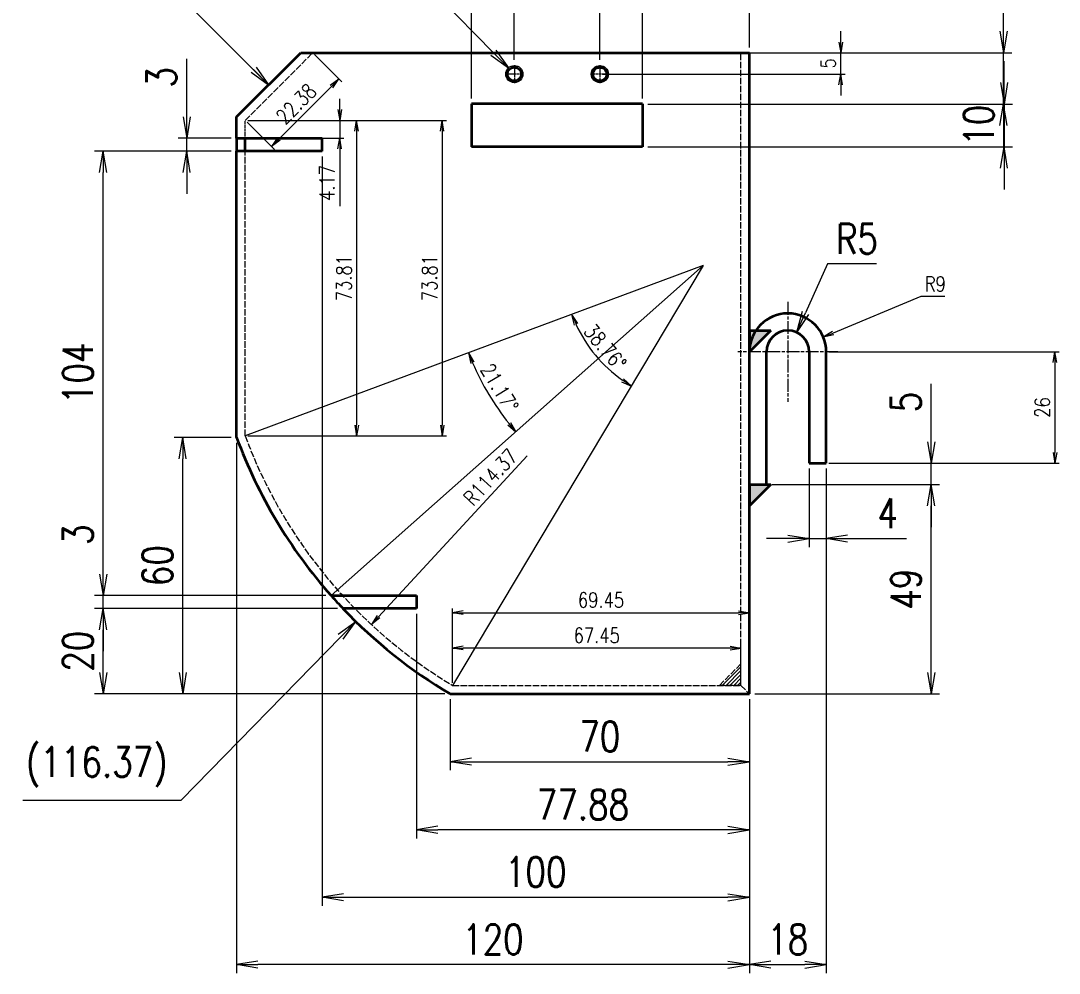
# Model space of a CAD drawing. Header units: millimetres. Extents: x 1333 to 190452, y -42879 to -5704.
# Drawn here: x 176842 to 177085, y -22593.5 to -22370.7 of the extents above; entities that cross this region are included whole.
import ezdxf
from ezdxf.enums import TextEntityAlignment as Align

# ---------------------------------------------------------------- set-up
doc = ezdxf.new("R2010")
doc.units = ezdxf.units.MM
doc.header["$LTSCALE"] = 0.5
doc.linetypes.add('AM_ISO02W050x2', pattern=[3.75, 3, -0.75])
doc.linetypes.add('AM_ISO08W050x2', pattern=[9, 6, -0.75, 1.5, -0.75])
for name, color, linetype, lineweight in [('中心线', 2, 'AM_ISO08W050x2', 18), ('标注线', 3, 'Continuous', 18), ('粗实线', 7, 'Continuous', 35), ('细实线', 3, 'Continuous', 18), ('虚线', 1, 'AM_ISO02W050x2', 18)]:
    doc.layers.add(name, color=color, linetype=linetype, lineweight=lineweight)
doc.styles.add('DIM', font='romans.shx', dxfattribs={"width": 0.8, "bigfont": 'bigfont.shx'})
doc.dimstyles.new('DEH 1-1', dxfattribs={"dimtxt": 3.5, "dimasz": 2.5, "dimexe": 1, "dimexo": 0.625, "dimgap": 1.2, "dimtad": 1, "dimtoh": 1, "dimdsep": 46, "dimtxsty": 'DIM', "dimblk": 'OPEN', "dimcen": 0, "dimclrd": 8, "dimclre": 8, "dimclrt": 2, "dimazin": 2, "dimtfac": 0.5, "dimtmove": 0, "dimatfit": 3, "dimldrblk": 'OPEN', "dimfxl": 0, "dimtolj": 2, "dimlwd": 18, "dimlwe": 18, "dimarcsym": 0})
doc.dimstyles.new('DEH 1-1$0', dxfattribs={"dimtxt": 3.5, "dimasz": 2.5, "dimexe": 1, "dimexo": 0.625, "dimgap": 1.2, "dimtad": 1, "dimzin": 9, "dimdsep": 46, "dimtxsty": 'DIM', "dimblk": 'OPEN', "dimcen": 0, "dimclrd": 8, "dimclre": 8, "dimclrt": 2, "dimazin": 2, "dimtfac": 0.5, "dimtmove": 0, "dimatfit": 3, "dimldrblk": 'OPEN', "dimfxl": 0, "dimtolj": 2, "dimlwd": 18, "dimlwe": 18, "dimarcsym": 0})
doc.dimstyles.new('DEH 1-1$4', dxfattribs={"dimtxt": 3.5, "dimasz": 2.5, "dimexe": 1, "dimexo": 0.625, "dimgap": 1.2, "dimtad": 1, "dimtoh": 1, "dimdsep": 46, "dimtxsty": 'DIM', "dimblk": 'OPEN', "dimcen": 0, "dimclrd": 8, "dimclre": 8, "dimclrt": 2, "dimazin": 2, "dimtfac": 0.5, "dimtofl": 0, "dimtmove": 0, "dimatfit": 3, "dimldrblk": 'OPEN', "dimfxl": 0, "dimtolj": 2, "dimlwd": 18, "dimlwe": 18, "dimarcsym": 0})
doc.dimstyles.new('DEH 1-2$0', dxfattribs={"dimscale": 2, "dimtxt": 3.5, "dimasz": 2.5, "dimexe": 1, "dimexo": 0.625, "dimgap": 1.2, "dimtad": 1, "dimdsep": 46, "dimtxsty": 'DIM', "dimblk": 'OPEN', "dimcen": 0, "dimclrd": 8, "dimclre": 8, "dimclrt": 2, "dimazin": 2, "dimtfac": 0.5, "dimtmove": 0, "dimatfit": 3, "dimldrblk": 'OPEN', "dimfxl": 0, "dimtolj": 2, "dimlwd": 13, "dimlwe": 13, "dimarcsym": 0})
doc.dimstyles.new('DEH 1-2$3', dxfattribs={"dimscale": 2, "dimtxt": 3.5, "dimasz": 2.5, "dimexe": 1, "dimexo": 0.625, "dimgap": 1.2, "dimtad": 1, "dimtoh": 1, "dimdsep": 46, "dimtxsty": 'DIM', "dimblk": 'OPEN', "dimcen": 0, "dimclrd": 8, "dimclre": 8, "dimclrt": 2, "dimazin": 2, "dimtfac": 0.5, "dimtofl": 0, "dimtmove": 0, "dimatfit": 3, "dimldrblk": 'OPEN', "dimfxl": 0, "dimtolj": 2, "dimlwd": 18, "dimlwe": 18, "dimarcsym": 0})
doc.dimstyles.new('DEH 1-2$4', dxfattribs={"dimscale": 2, "dimtxt": 3.5, "dimasz": 2.5, "dimexe": 1, "dimexo": 0.625, "dimgap": 1.2, "dimtad": 1, "dimtoh": 1, "dimdsep": 46, "dimtxsty": 'DIM', "dimblk": 'OPEN', "dimcen": 0, "dimclrd": 8, "dimclre": 8, "dimclrt": 2, "dimazin": 2, "dimtfac": 0.5, "dimtofl": 0, "dimtmove": 0, "dimatfit": 3, "dimldrblk": 'OPEN', "dimfxl": 0, "dimtolj": 2, "dimlwd": 18, "dimlwe": 18, "dimarcsym": 0})

# ---------------------------------------------------------------- blocks, each defined once
blk = doc.blocks.new('_Open')
at = {"color": 0, "linetype": 'ByBlock', "lineweight": -2}
for p, q in [((-1, 0.167), (0, 0)), ((-1, -0.167), (0, 0)), ((0, 0), (-1, 0))]:
    blk.add_line(p, q, dxfattribs=at)
blk = doc.blocks.new('*D268')
at = {"layer": 'Defpoints', "color": 0, "transparency": 16777216}
for p in [(176892.48, -22468.17), (177012.48, -22528.17), (176892.48, -22591.5)]:
    blk.add_point(p, dxfattribs=at)
at = {"layer": '标注线', "color": 8, "lineweight": 13, "transparency": 16777216}
for p, q in [((176892.48, -22469.42), (176892.48, -22593.5)), ((177012.48, -22529.42), (177012.48, -22593.5)), ((177007.48, -22591.5), (176897.48, -22591.5))]:
    blk.add_line(p, q, dxfattribs=at)
at = {"layer": '标注线', "color": 8, "lineweight": 13, "transparency": 16777216, "xscale": 5, "yscale": 5, "zscale": 5, "rotation": 180}
blk.add_blockref('_Open', (176892.48, -22591.5), dxfattribs=at)
at = {"layer": '标注线', "color": 8, "lineweight": 13, "transparency": 16777216, "xscale": 5, "yscale": 5, "zscale": 5}
blk.add_blockref('_Open', (177012.48, -22591.5), dxfattribs=at)
at = {"layer": '标注线', "color": 2, "transparency": 16777216, "insert": (176952.48, -22585.6), "char_height": 7, "attachment_point": 5, "style": 'DIM'}
blk.add_mtext('\\A2;120', dxfattribs=at)
blk = doc.blocks.new('WELDING_5')
at = {"layer": '粗实线'}
blk.add_hatch(color=256, dxfattribs=at).paths.add_polyline_path([(0, 5), (0, 0), (5, 0)])
for q in [(0, 5), (5, 0)]:
    blk.add_line((0, 0), q, dxfattribs=at)
blk.add_lwpolyline([(0, 5), (5, 0)], dxfattribs=at)
blk = doc.blocks.new('WELDING_5_H')
at = {"layer": '虚线'}
h = blk.add_hatch(dxfattribs=at)
h.set_pattern_fill('ANSI31', color=256, scale=0.2, angle=90, style=0)
h.paths.add_polyline_path([(0, 5), (0, 0), (5, 0)])
for q in [(0, 5), (5, 0)]:
    blk.add_line((0, 0), q, dxfattribs=at)
blk.add_lwpolyline([(0, 5), (5, 0)], dxfattribs=at)
blk = doc.blocks.new('*D269')
at = {"layer": 'Defpoints', "color": 0, "transparency": 16777216}
for p in [(177016.48, -22479.17), (177055.02, -22479.17), (177012.48, -22528.17)]:
    blk.add_point(p, dxfattribs=at)
at = {"layer": '标注线', "color": 8, "lineweight": 13, "transparency": 16777216}
for p, q in [((177017.73, -22479.17), (177057.02, -22479.17)), ((177055.02, -22523.17), (177055.02, -22484.17)), ((177013.73, -22528.17), (177057.02, -22528.17))]:
    blk.add_line(p, q, dxfattribs=at)
at = {"layer": '标注线', "color": 8, "lineweight": 13, "transparency": 16777216, "xscale": 5, "yscale": 5, "zscale": 5}
for p, rotation in [((177055.02, -22479.17), 90), ((177055.02, -22528.17), 270)]:
    blk.add_blockref('_Open', p, dxfattribs=dict(at, rotation=rotation))
at = {"layer": '标注线', "color": 2, "transparency": 16777216, "insert": (177049.12, -22503.67), "char_height": 7, "attachment_point": 5, "rotation": 90, "style": 'DIM'}
blk.add_mtext('\\A2;49', dxfattribs=at)
blk = doc.blocks.new('*D270')
at = {"layer": 'Defpoints', "color": 0, "transparency": 16777216}
for p in [(177030.48, -22474.17), (177055.02, -22474.17), (177016.48, -22479.17)]:
    blk.add_point(p, dxfattribs=at)
at = {"layer": '标注线', "color": 8, "lineweight": 13, "transparency": 16777216}
for p, q in [((177055.02, -22469.17), (177055.02, -22455.63)), ((177031.73, -22474.17), (177057.02, -22474.17)), ((177055.02, -22479.17), (177055.02, -22474.17)), ((177017.73, -22479.17), (177057.02, -22479.17)), ((177055.02, -22484.17), (177055.02, -22489.17))]:
    blk.add_line(p, q, dxfattribs=at)
at = {"layer": '标注线', "color": 8, "lineweight": 13, "transparency": 16777216, "xscale": 5, "yscale": 5, "zscale": 5}
for p, rotation in [((177055.02, -22474.17), 270), ((177055.02, -22479.17), 90)]:
    blk.add_blockref('_Open', p, dxfattribs=dict(at, rotation=rotation))
at = {"layer": '标注线', "color": 2, "transparency": 16777216, "insert": (177049.12, -22459.9), "char_height": 7, "attachment_point": 5, "rotation": 90, "style": 'DIM'}
blk.add_mtext('\\A2;5', dxfattribs=at)
blk = doc.blocks.new('*D271')
at = {"layer": 'Defpoints', "color": 0, "transparency": 16777216}
for p in [(177030.48, -22474.17), (177012.48, -22528.17), (177030.48, -22591.5)]:
    blk.add_point(p, dxfattribs=at)
at = {"layer": '标注线', "color": 8, "lineweight": 13, "transparency": 16777216}
for p, q in [((177030.48, -22475.42), (177030.48, -22593.5)), ((177012.48, -22529.42), (177012.48, -22593.5)), ((177017.48, -22591.5), (177025.48, -22591.5))]:
    blk.add_line(p, q, dxfattribs=at)
at = {"layer": '标注线', "color": 8, "lineweight": 13, "transparency": 16777216, "xscale": 5, "yscale": 5, "zscale": 5, "rotation": 180}
blk.add_blockref('_Open', (177012.48, -22591.5), dxfattribs=at)
at = {"layer": '标注线', "color": 8, "lineweight": 13, "transparency": 16777216, "xscale": 5, "yscale": 5, "zscale": 5}
blk.add_blockref('_Open', (177030.48, -22591.5), dxfattribs=at)
at = {"layer": '标注线', "color": 2, "transparency": 16777216, "insert": (177021.48, -22585.6), "char_height": 7, "attachment_point": 5, "style": 'DIM'}
blk.add_mtext('\\A2;18', dxfattribs=at)
blk = doc.blocks.new('*D272')
at = {"layer": 'Defpoints', "color": 0, "transparency": 16777216}
for p in [(177023.54, -22443.61), (177021.48, -22448.17)]:
    blk.add_point(p, dxfattribs=at)
at = {"layer": '标注线', "color": 8, "lineweight": 18, "transparency": 16777216}
for p, q in [((177030.74, -22427.59), (177025.59, -22439.05)), ((177042.21, -22427.59), (177030.74, -22427.59))]:
    blk.add_line(p, q, dxfattribs=at)
at = {"layer": '标注线', "color": 8, "lineweight": 18, "transparency": 16777216, "xscale": 5, "yscale": 5, "zscale": 5, "rotation": 245.7708431126767}
blk.add_blockref('_Open', (177023.54, -22443.61), dxfattribs=at)
at = {"layer": '标注线', "color": 2, "transparency": 16777216, "insert": (177037.68, -22421.69), "char_height": 7, "attachment_point": 5, "style": 'DIM'}
blk.add_mtext('\\A2;R5', dxfattribs=at)
blk = doc.blocks.new('*D273')
at = {"layer": 'Defpoints', "color": 0, "transparency": 16777216}
for p in [(177026.48, -22474.17), (177030.48, -22474.17), (177030.48, -22491.83)]:
    blk.add_point(p, dxfattribs=at)
at = {"layer": '标注线', "color": 8, "lineweight": 13, "transparency": 16777216}
for p, q in [((177026.48, -22475.42), (177026.48, -22493.83)), ((177030.48, -22475.42), (177030.48, -22493.83)), ((177021.48, -22491.83), (177016.48, -22491.83)), ((177026.48, -22491.83), (177030.48, -22491.83)), ((177035.48, -22491.83), (177049.28, -22491.83))]:
    blk.add_line(p, q, dxfattribs=at)
at = {"layer": '标注线', "color": 8, "lineweight": 13, "transparency": 16777216, "xscale": 5, "yscale": 5, "zscale": 5}
blk.add_blockref('_Open', (177026.48, -22491.83), dxfattribs=at)
at = {"layer": '标注线', "color": 8, "lineweight": 13, "transparency": 16777216, "xscale": 5, "yscale": 5, "zscale": 5, "rotation": 180}
blk.add_blockref('_Open', (177030.48, -22491.83), dxfattribs=at)
at = {"layer": '标注线', "color": 2, "transparency": 16777216, "insert": (177044.88, -22485.93), "char_height": 7, "attachment_point": 5, "style": 'DIM'}
blk.add_mtext('\\A2;4', dxfattribs=at)
blk = doc.blocks.new('*D274')
at = {"layer": 'Defpoints', "color": 0, "transparency": 16777216}
for p in [(176861.25, -22508.17), (176917.36, -22508.17), (176942.48, -22528.17)]:
    blk.add_point(p, dxfattribs=at)
at = {"layer": '标注线', "color": 8, "lineweight": 13, "transparency": 16777216}
for p, q in [((176916.11, -22508.17), (176859.25, -22508.17)), ((176861.25, -22523.17), (176861.25, -22513.17)), ((176941.23, -22528.17), (176859.25, -22528.17))]:
    blk.add_line(p, q, dxfattribs=at)
at = {"layer": '标注线', "color": 8, "lineweight": 13, "transparency": 16777216, "xscale": 5, "yscale": 5, "zscale": 5}
for p, rotation in [((176861.25, -22508.17), 90), ((176861.25, -22528.17), 270)]:
    blk.add_blockref('_Open', p, dxfattribs=dict(at, rotation=rotation))
at = {"layer": '标注线', "color": 2, "transparency": 16777216, "insert": (176855.35, -22518.17), "char_height": 7, "attachment_point": 5, "rotation": 90, "style": 'DIM'}
blk.add_mtext('\\A2;20', dxfattribs=at)
blk = doc.blocks.new('*D275')
at = {"layer": 'Defpoints', "color": 0, "transparency": 16777216}
for p in [(176861.25, -22505.17), (176914.6, -22505.17), (176917.36, -22508.17)]:
    blk.add_point(p, dxfattribs=at)
at = {"layer": '标注线', "color": 8, "lineweight": 13, "transparency": 16777216}
for p, q in [((176861.25, -22500.17), (176861.25, -22486.63)), ((176913.35, -22505.17), (176859.25, -22505.17)), ((176861.25, -22508.17), (176861.25, -22505.17)), ((176916.11, -22508.17), (176859.25, -22508.17)), ((176861.25, -22513.17), (176861.25, -22518.17))]:
    blk.add_line(p, q, dxfattribs=at)
at = {"layer": '标注线', "color": 8, "lineweight": 13, "transparency": 16777216, "xscale": 5, "yscale": 5, "zscale": 5}
for p, rotation in [((176861.25, -22505.17), 270), ((176861.25, -22508.17), 90)]:
    blk.add_blockref('_Open', p, dxfattribs=dict(at, rotation=rotation))
at = {"layer": '标注线', "color": 2, "transparency": 16777216, "insert": (176855.35, -22490.9), "char_height": 7, "attachment_point": 5, "rotation": 90, "style": 'DIM'}
blk.add_mtext('\\A2;3', dxfattribs=at)
blk = doc.blocks.new('*D276')
at = {"layer": 'Defpoints', "color": 0, "transparency": 16777216}
for p in [(176861.25, -22401.17), (176892.48, -22401.17), (176914.6, -22505.17)]:
    blk.add_point(p, dxfattribs=at)
at = {"layer": '标注线', "color": 8, "lineweight": 13, "transparency": 16777216}
for p, q in [((176891.23, -22401.17), (176859.25, -22401.17)), ((176861.25, -22500.17), (176861.25, -22406.17)), ((176913.35, -22505.17), (176859.25, -22505.17))]:
    blk.add_line(p, q, dxfattribs=at)
at = {"layer": '标注线', "color": 8, "lineweight": 13, "transparency": 16777216, "xscale": 5, "yscale": 5, "zscale": 5}
for p, rotation in [((176861.25, -22401.17), 90), ((176861.25, -22505.17), 270)]:
    blk.add_blockref('_Open', p, dxfattribs=dict(at, rotation=rotation))
at = {"layer": '标注线', "color": 2, "transparency": 16777216, "insert": (176855.35, -22453.17), "char_height": 7, "attachment_point": 5, "rotation": 90, "style": 'DIM'}
blk.add_mtext('\\A2;104', dxfattribs=at)
blk = doc.blocks.new('*D277')
at = {"layer": 'Defpoints', "color": 0, "transparency": 16777216}
for p in [(176880.8, -22398.17), (176892.48, -22398.17), (176892.48, -22401.17)]:
    blk.add_point(p, dxfattribs=at)
at = {"layer": '标注线', "color": 8, "lineweight": 13, "transparency": 16777216}
for p, q in [((176880.8, -22393.17), (176880.8, -22379.63)), ((176891.23, -22398.17), (176878.8, -22398.17)), ((176880.8, -22401.17), (176880.8, -22398.17)), ((176891.23, -22401.17), (176878.8, -22401.17)), ((176880.8, -22406.17), (176880.8, -22411.17))]:
    blk.add_line(p, q, dxfattribs=at)
at = {"layer": '标注线', "color": 8, "lineweight": 13, "transparency": 16777216, "xscale": 5, "yscale": 5, "zscale": 5}
for p, rotation in [((176880.8, -22398.17), 270), ((176880.8, -22401.17), 90)]:
    blk.add_blockref('_Open', p, dxfattribs=dict(at, rotation=rotation))
at = {"layer": '标注线', "color": 2, "transparency": 16777216, "insert": (176874.9, -22383.9), "char_height": 7, "attachment_point": 5, "rotation": 90, "style": 'DIM'}
blk.add_mtext('\\A2;3', dxfattribs=at)
blk = doc.blocks.new('*D278')
at = {"layer": 'Defpoints', "color": 0, "transparency": 16777216}
for p in [(176934.6, -22508.17), (177012.48, -22528.17), (176934.6, -22559.97)]:
    blk.add_point(p, dxfattribs=at)
at = {"layer": '标注线', "color": 8, "lineweight": 13, "transparency": 16777216}
for p, q in [((176934.6, -22509.42), (176934.6, -22561.97)), ((177012.48, -22529.42), (177012.48, -22561.97)), ((177007.48, -22559.97), (176939.6, -22559.97))]:
    blk.add_line(p, q, dxfattribs=at)
at = {"layer": '标注线', "color": 8, "lineweight": 13, "transparency": 16777216, "xscale": 5, "yscale": 5, "zscale": 5, "rotation": 180}
blk.add_blockref('_Open', (176934.6, -22559.97), dxfattribs=at)
at = {"layer": '标注线', "color": 8, "lineweight": 13, "transparency": 16777216, "xscale": 5, "yscale": 5, "zscale": 5}
blk.add_blockref('_Open', (177012.48, -22559.97), dxfattribs=at)
at = {"layer": '标注线', "color": 2, "transparency": 16777216, "insert": (176973.54, -22554.07), "char_height": 7, "attachment_point": 5, "style": 'DIM'}
blk.add_mtext('\\A2;77.88', dxfattribs=at)
blk = doc.blocks.new('*D279')
at = {"layer": 'Defpoints', "color": 0, "transparency": 16777216}
for p in [(176912.48, -22401.17), (177012.48, -22528.17), (177012.48, -22575.73)]:
    blk.add_point(p, dxfattribs=at)
at = {"layer": '标注线', "color": 8, "lineweight": 13, "transparency": 16777216}
for p, q in [((176912.48, -22402.42), (176912.48, -22577.73)), ((177012.48, -22529.42), (177012.48, -22577.73)), ((176917.48, -22575.73), (177007.48, -22575.73))]:
    blk.add_line(p, q, dxfattribs=at)
at = {"layer": '标注线', "color": 8, "lineweight": 13, "transparency": 16777216, "xscale": 5, "yscale": 5, "zscale": 5, "rotation": 180}
blk.add_blockref('_Open', (176912.48, -22575.73), dxfattribs=at)
at = {"layer": '标注线', "color": 8, "lineweight": 13, "transparency": 16777216, "xscale": 5, "yscale": 5, "zscale": 5}
blk.add_blockref('_Open', (177012.48, -22575.73), dxfattribs=at)
at = {"layer": '标注线', "color": 2, "transparency": 16777216, "insert": (176962.48, -22569.83), "char_height": 7, "attachment_point": 5, "style": 'DIM'}
blk.add_mtext('\\A2;100', dxfattribs=at)
blk = doc.blocks.new('*D280')
at = {"layer": 'Defpoints', "color": 0, "transparency": 16777216}
for p in [(177001.7, -22427.98), (176920.36, -22511.2)]:
    blk.add_point(p, dxfattribs=at)
at = {"layer": '标注线', "color": 8, "lineweight": 18, "transparency": 16777216}
for p, q in [((176879.51, -22552.99), (176916.86, -22514.78)), ((176842.45, -22552.99), (176879.51, -22552.99))]:
    blk.add_line(p, q, dxfattribs=at)
at = {"layer": '标注线', "color": 8, "lineweight": 18, "transparency": 16777216, "xscale": 5, "yscale": 5, "zscale": 5, "rotation": 45.65256505574774}
blk.add_blockref('_Open', (176920.36, -22511.2), dxfattribs=at)
at = {"layer": '标注线', "color": 2, "transparency": 16777216, "insert": (176859.78, -22545.26), "char_height": 7, "attachment_point": 5, "style": 'DIM'}
blk.add_mtext('\\A2;(116.37)', dxfattribs=at)
blk = doc.blocks.new('*D281')
at = {"layer": 'Defpoints', "color": 0, "transparency": 16777216}
for p in [(176942.48, -22528.17), (177012.48, -22528.17), (177012.48, -22544.03)]:
    blk.add_point(p, dxfattribs=at)
at = {"layer": '标注线', "color": 8, "lineweight": 13, "transparency": 16777216}
for p, q in [((176942.48, -22529.42), (176942.48, -22546.03)), ((177012.48, -22529.42), (177012.48, -22546.03)), ((176947.48, -22544.03), (177007.48, -22544.03))]:
    blk.add_line(p, q, dxfattribs=at)
at = {"layer": '标注线', "color": 8, "lineweight": 13, "transparency": 16777216, "xscale": 5, "yscale": 5, "zscale": 5, "rotation": 180}
blk.add_blockref('_Open', (176942.48, -22544.03), dxfattribs=at)
at = {"layer": '标注线', "color": 8, "lineweight": 13, "transparency": 16777216, "xscale": 5, "yscale": 5, "zscale": 5}
blk.add_blockref('_Open', (177012.48, -22544.03), dxfattribs=at)
at = {"layer": '标注线', "color": 2, "transparency": 16777216, "insert": (176977.48, -22538.13), "char_height": 7, "attachment_point": 5, "style": 'DIM'}
blk.add_mtext('\\A2;70', dxfattribs=at)
blk = doc.blocks.new('*D282')
at = {"layer": 'Defpoints', "color": 0, "transparency": 16777216}
for p in [(176879.87, -22468.17), (176892.48, -22468.17), (176942.48, -22528.17)]:
    blk.add_point(p, dxfattribs=at)
at = {"layer": '标注线', "color": 8, "lineweight": 13, "transparency": 16777216}
for p, q in [((176891.23, -22468.17), (176877.87, -22468.17)), ((176879.87, -22523.17), (176879.87, -22473.17)), ((176941.23, -22528.17), (176877.87, -22528.17))]:
    blk.add_line(p, q, dxfattribs=at)
at = {"layer": '标注线', "color": 8, "lineweight": 13, "transparency": 16777216, "xscale": 5, "yscale": 5, "zscale": 5}
for p, rotation in [((176879.87, -22468.17), 90), ((176879.87, -22528.17), 270)]:
    blk.add_blockref('_Open', p, dxfattribs=dict(at, rotation=rotation))
at = {"layer": '标注线', "color": 2, "transparency": 16777216, "insert": (176873.97, -22498.17), "char_height": 7, "attachment_point": 5, "rotation": 90, "style": 'DIM'}
blk.add_mtext('\\A2;60', dxfattribs=at)
blk = doc.blocks.new('*D283')
at = {"layer": 'Defpoints', "color": 0, "transparency": 16777216}
for p in [(176977.48, -22365.58), (177012.48, -22378.17), (176977.48, -22381.06)]:
    blk.add_point(p, dxfattribs=at)
at = {"layer": '标注线', "color": 8, "lineweight": 13, "transparency": 16777216}
for p, q in [((176977.48, -22379.81), (176977.48, -22363.58)), ((177012.48, -22376.92), (177012.48, -22363.58)), ((177007.48, -22365.58), (176982.48, -22365.58))]:
    blk.add_line(p, q, dxfattribs=at)
at = {"layer": '标注线', "color": 8, "lineweight": 13, "transparency": 16777216, "xscale": 5, "yscale": 5, "zscale": 5, "rotation": 180}
blk.add_blockref('_Open', (176977.48, -22365.58), dxfattribs=at)
at = {"layer": '标注线', "color": 8, "lineweight": 13, "transparency": 16777216, "xscale": 5, "yscale": 5, "zscale": 5}
blk.add_blockref('_Open', (177012.48, -22365.58), dxfattribs=at)
at = {"layer": '标注线', "color": 2, "transparency": 16777216, "insert": (176994.98, -22359.68), "char_height": 7, "attachment_point": 5, "style": 'DIM'}
blk.add_mtext('\\A2;35', dxfattribs=at)
blk = doc.blocks.new('*D284')
at = {"layer": 'Defpoints', "color": 0, "transparency": 16777216}
for p in [(176977.48, -22365.58), (176957.48, -22381.06), (176977.48, -22381.06)]:
    blk.add_point(p, dxfattribs=at)
at = {"layer": '标注线', "color": 8, "lineweight": 13, "transparency": 16777216}
for p, q in [((176957.48, -22379.81), (176957.48, -22363.58)), ((176977.48, -22379.81), (176977.48, -22363.58)), ((176962.48, -22365.58), (176972.48, -22365.58))]:
    blk.add_line(p, q, dxfattribs=at)
at = {"layer": '标注线', "color": 8, "lineweight": 13, "transparency": 16777216, "xscale": 5, "yscale": 5, "zscale": 5, "rotation": 180}
blk.add_blockref('_Open', (176957.48, -22365.58), dxfattribs=at)
at = {"layer": '标注线', "color": 8, "lineweight": 13, "transparency": 16777216, "xscale": 5, "yscale": 5, "zscale": 5}
blk.add_blockref('_Open', (176977.48, -22365.58), dxfattribs=at)
at = {"layer": '标注线', "color": 2, "transparency": 16777216, "insert": (176967.48, -22359.68), "char_height": 7, "attachment_point": 5, "style": 'DIM'}
blk.add_mtext('\\A2;20', dxfattribs=at)
blk = doc.blocks.new('*D285')
at = {"layer": 'Defpoints', "color": 0, "transparency": 16777216}
for p in [(176987.48, -22347.19), (177012.48, -22378.17), (176987.48, -22390.17)]:
    blk.add_point(p, dxfattribs=at)
at = {"layer": '标注线', "color": 8, "lineweight": 13, "transparency": 16777216}
for p, q in [((176987.48, -22388.92), (176987.48, -22345.19)), ((177012.48, -22376.92), (177012.48, -22345.19)), ((177007.48, -22347.19), (176992.48, -22347.19))]:
    blk.add_line(p, q, dxfattribs=at)
at = {"layer": '标注线', "color": 8, "lineweight": 13, "transparency": 16777216, "xscale": 5, "yscale": 5, "zscale": 5, "rotation": 180}
blk.add_blockref('_Open', (176987.48, -22347.19), dxfattribs=at)
at = {"layer": '标注线', "color": 8, "lineweight": 13, "transparency": 16777216, "xscale": 5, "yscale": 5, "zscale": 5}
blk.add_blockref('_Open', (177012.48, -22347.19), dxfattribs=at)
at = {"layer": '标注线', "color": 2, "transparency": 16777216, "insert": (176999.98, -22341.29), "char_height": 7, "attachment_point": 5, "style": 'DIM'}
blk.add_mtext('\\A2;25', dxfattribs=at)
blk = doc.blocks.new('*D286')
at = {"layer": 'Defpoints', "color": 0, "transparency": 16777216}
for p in [(176987.48, -22347.19), (176947.48, -22390.17), (176987.48, -22390.17)]:
    blk.add_point(p, dxfattribs=at)
at = {"layer": '标注线', "color": 8, "lineweight": 13, "transparency": 16777216}
for p, q in [((176947.48, -22388.92), (176947.48, -22345.19)), ((176987.48, -22388.92), (176987.48, -22345.19)), ((176952.48, -22347.19), (176982.48, -22347.19))]:
    blk.add_line(p, q, dxfattribs=at)
at = {"layer": '标注线', "color": 8, "lineweight": 13, "transparency": 16777216, "xscale": 5, "yscale": 5, "zscale": 5, "rotation": 180}
blk.add_blockref('_Open', (176947.48, -22347.19), dxfattribs=at)
at = {"layer": '标注线', "color": 8, "lineweight": 13, "transparency": 16777216, "xscale": 5, "yscale": 5, "zscale": 5}
blk.add_blockref('_Open', (176987.48, -22347.19), dxfattribs=at)
at = {"layer": '标注线', "color": 2, "transparency": 16777216, "insert": (176967.48, -22341.29), "char_height": 7, "attachment_point": 5, "style": 'DIM'}
blk.add_mtext('\\A2;40', dxfattribs=at)
blk = doc.blocks.new('*D287')
at = {"layer": 'Defpoints', "color": 0, "transparency": 16777216}
for p in [(177012.48, -22378.17), (177071.95, -22378.17), (176987.48, -22390.17)]:
    blk.add_point(p, dxfattribs=at)
at = {"layer": '标注线', "color": 8, "lineweight": 13, "transparency": 16777216}
for p, q in [((177071.95, -22373.17), (177071.95, -22354.78)), ((177013.73, -22378.17), (177073.95, -22378.17)), ((177071.95, -22390.17), (177071.95, -22378.17)), ((176988.73, -22390.17), (177073.95, -22390.17)), ((177071.95, -22395.17), (177071.95, -22400.17))]:
    blk.add_line(p, q, dxfattribs=at)
at = {"layer": '标注线', "color": 8, "lineweight": 13, "transparency": 16777216, "xscale": 5, "yscale": 5, "zscale": 5}
for p, rotation in [((177071.95, -22378.17), 270), ((177071.95, -22390.17), 90)]:
    blk.add_blockref('_Open', p, dxfattribs=dict(at, rotation=rotation))
at = {"layer": '标注线', "color": 2, "transparency": 16777216, "insert": (177066.05, -22361.32), "char_height": 7, "attachment_point": 5, "rotation": 90, "style": 'DIM'}
blk.add_mtext('\\A2;12', dxfattribs=at)
blk = doc.blocks.new('*D288')
at = {"layer": 'Defpoints', "color": 0, "transparency": 16777216}
for p in [(176987.48, -22390.17), (176987.48, -22400.17), (177072.08, -22400.17)]:
    blk.add_point(p, dxfattribs=at)
at = {"layer": '标注线', "color": 8, "lineweight": 13, "transparency": 16777216}
for p, q in [((177072.08, -22385.17), (177072.08, -22380.17)), ((176988.73, -22390.17), (177074.08, -22390.17)), ((177072.08, -22390.17), (177072.08, -22400.17)), ((176988.73, -22400.17), (177074.08, -22400.17)), ((177072.08, -22405.17), (177072.08, -22410.17))]:
    blk.add_line(p, q, dxfattribs=at)
at = {"layer": '标注线', "color": 8, "lineweight": 13, "transparency": 16777216, "xscale": 5, "yscale": 5, "zscale": 5}
for p, rotation in [((177072.08, -22390.17), 270), ((177072.08, -22400.17), 90)]:
    blk.add_blockref('_Open', p, dxfattribs=dict(at, rotation=rotation))
at = {"layer": '标注线', "color": 2, "transparency": 16777216, "insert": (177066.18, -22395.17), "char_height": 7, "attachment_point": 5, "rotation": 90, "style": 'DIM'}
blk.add_mtext('\\A2;10', dxfattribs=at)
blk = doc.blocks.new('*D297')
at = {"layer": 'Defpoints', "color": 0, "transparency": 16777216}
for p in [(176956.08, -22381.74), (176958.89, -22384.59)]:
    blk.add_point(p, dxfattribs=at)
at = {"layer": '标注线', "color": 8, "lineweight": 18, "transparency": 16777216}
for p, q in [((176909.73, -22360.06), (176934.79, -22360.06)), ((176934.79, -22360.06), (176952.58, -22378.17))]:
    blk.add_line(p, q, dxfattribs=at)
at = {"layer": '标注线', "color": 8, "lineweight": 18, "transparency": 16777216, "xscale": 5, "yscale": 5, "zscale": 5, "rotation": 314.4871415718555}
blk.add_blockref('_Open', (176956.08, -22381.74), dxfattribs=at)
at = {"layer": '标注线', "color": 2, "transparency": 16777216, "insert": (176921.06, -22354.16), "char_height": 7, "attachment_point": 5, "style": 'DIM'}
blk.add_mtext('\\A2;4-M4', dxfattribs=at)
blk = doc.blocks.new('*D298')
at = {"layer": 'Defpoints', "color": 0, "transparency": 16777216}
for p in [(176977.48, -22378.17), (177033.88, -22378.17), (176977.48, -22383.17)]:
    blk.add_point(p, dxfattribs=at)
at = {"layer": '标注线', "color": 8, "lineweight": 18, "transparency": 16777216}
for p, q in [((177033.88, -22375.67), (177033.88, -22373.17)), ((176978.11, -22378.17), (177034.88, -22378.17)), ((177033.88, -22383.17), (177033.88, -22378.17)), ((176978.11, -22383.17), (177034.88, -22383.17)), ((177033.88, -22385.67), (177033.88, -22388.17))]:
    blk.add_line(p, q, dxfattribs=at)
at = {"layer": '标注线', "color": 8, "lineweight": 18, "transparency": 16777216, "xscale": 2.5, "yscale": 2.5, "zscale": 2.5}
for p, rotation in [((177033.88, -22378.17), 270), ((177033.88, -22383.17), 90)]:
    blk.add_blockref('_Open', p, dxfattribs=dict(at, rotation=rotation))
at = {"layer": '标注线', "color": 2, "transparency": 16777216, "insert": (177030.93, -22380.67), "char_height": 3.5, "attachment_point": 5, "rotation": 90, "style": 'DIM'}
blk.add_mtext('\\A2;5', dxfattribs=at)
blk = doc.blocks.new('*D506')
at = {"layer": 'Defpoints', "color": 0, "transparency": 16777216}
for p in [(176910.31, -22378.17), (176894.48, -22393.99), (176900.62, -22400.13)]:
    blk.add_point(p, dxfattribs=at)
at = {"layer": '标注线', "color": 8, "lineweight": 18, "transparency": 16777216}
for p, q in [((176910.75, -22378.61), (176917.15, -22385)), ((176914.68, -22386.06), (176902.38, -22398.36)), ((176894.93, -22394.44), (176901.32, -22400.83))]:
    blk.add_line(p, q, dxfattribs=at)
at = {"layer": '标注线', "color": 8, "lineweight": 18, "transparency": 16777216, "xscale": 2.5, "yscale": 2.5, "zscale": 2.5}
for p, rotation in [((176916.44, -22384.3), 45), ((176900.62, -22400.13), 225)]:
    blk.add_blockref('_Open', p, dxfattribs=dict(at, rotation=rotation))
at = {"layer": '标注线', "color": 2, "transparency": 16777216, "insert": (176906.44, -22390.13), "char_height": 3.5, "attachment_point": 5, "rotation": 45, "style": 'DIM'}
blk.add_mtext('\\A2;22.38', dxfattribs=at)
blk = doc.blocks.new('*D507')
at = {"layer": 'Defpoints', "color": 0, "transparency": 16777216}
for p in [(176894.48, -22393.99), (176894.48, -22467.81), (176920.56, -22467.81)]:
    blk.add_point(p, dxfattribs=at)
at = {"layer": '标注线', "color": 8, "lineweight": 18, "transparency": 16777216}
for p, q in [((176895.11, -22393.99), (176921.56, -22393.99)), ((176920.56, -22396.49), (176920.56, -22465.31)), ((176895.11, -22467.81), (176921.56, -22467.81))]:
    blk.add_line(p, q, dxfattribs=at)
at = {"layer": '标注线', "color": 8, "lineweight": 18, "transparency": 16777216, "xscale": 2.5, "yscale": 2.5, "zscale": 2.5}
for p, rotation in [((176920.56, -22393.99), 90), ((176920.56, -22467.81), 270)]:
    blk.add_blockref('_Open', p, dxfattribs=dict(at, rotation=rotation))
at = {"layer": '标注线', "color": 2, "transparency": 16777216, "insert": (176917.61, -22430.9), "char_height": 3.5, "attachment_point": 5, "rotation": 90, "style": 'DIM'}
blk.add_mtext('\\A2;73.81', dxfattribs=at)
blk = doc.blocks.new('*D508')
at = {"layer": 'Defpoints', "color": 0, "transparency": 16777216}
for p in [(176943.03, -22517.43), (176943.03, -22526.17), (177010.48, -22526.17)]:
    blk.add_point(p, dxfattribs=at)
at = {"layer": '标注线', "color": 8, "lineweight": 18, "transparency": 16777216}
for p, q in [((176943.03, -22525.54), (176943.03, -22516.43)), ((177010.48, -22525.54), (177010.48, -22516.43)), ((177007.98, -22517.43), (176945.53, -22517.43))]:
    blk.add_line(p, q, dxfattribs=at)
at = {"layer": '标注线', "color": 8, "lineweight": 18, "transparency": 16777216, "xscale": 2.5, "yscale": 2.5, "zscale": 2.5, "rotation": 180}
blk.add_blockref('_Open', (176943.03, -22517.43), dxfattribs=at)
at = {"layer": '标注线', "color": 8, "lineweight": 18, "transparency": 16777216, "xscale": 2.5, "yscale": 2.5, "zscale": 2.5}
blk.add_blockref('_Open', (177010.48, -22517.43), dxfattribs=at)
at = {"layer": '标注线', "color": 2, "transparency": 16777216, "insert": (176976.76, -22514.48), "char_height": 3.5, "attachment_point": 5, "style": 'DIM'}
blk.add_mtext('\\A2;67.45', dxfattribs=at)
blk = doc.blocks.new('*D509')
at = {"layer": 'Defpoints', "color": 0, "transparency": 16777216}
for p in [(177001.7, -22427.98), (177001.7, -22427.98), (176974.29, -22445.99), (176894.48, -22467.81), (176943.03, -22526.17)]:
    blk.add_point(p, dxfattribs=at)
at = {"layer": '标注线', "color": 8, "lineweight": 18, "transparency": 16777216}
blk.add_arc((177001.7, -22427.98), 32.8, 204.7451, 234.7709, dxfattribs=at)
at = {"layer": '标注线', "color": 8, "lineweight": 18, "transparency": 16777216, "xscale": 2.5, "yscale": 2.5, "zscale": 2.5}
for p, rotation in [((176970.96, -22439.4), 112.5607418739561), ((176984.88, -22456.14), 326.9552322876772)]:
    blk.add_blockref('_Open', p, dxfattribs=dict(at, rotation=rotation))
at = {"layer": '标注线', "color": 2, "transparency": 16777216, "insert": (176978.76, -22447.07), "char_height": 3.5, "attachment_point": 5, "rotation": 309.758, "style": 'DIM'}
blk.add_mtext('\\A2;38.76\\M+1818B', dxfattribs=at)
blk = doc.blocks.new('*D510')
at = {"layer": 'Defpoints', "color": 0, "transparency": 16777216}
for p in [(177001.7, -22427.98), (176924.02, -22511.93)]:
    blk.add_point(p, dxfattribs=at)
at = {"layer": '标注线', "color": 8, "lineweight": 18, "transparency": 16777216}
blk.add_line((176960.5, -22472.51), (176925.72, -22510.1), dxfattribs=at)
at = {"layer": '标注线', "color": 8, "lineweight": 18, "transparency": 16777216, "xscale": 2.5, "yscale": 2.5, "zscale": 2.5, "rotation": 227.2223350074459}
blk.add_blockref('_Open', (176924.02, -22511.93), dxfattribs=at)
at = {"layer": '标注线', "color": 2, "transparency": 16777216, "insert": (176951.9, -22477.46), "char_height": 3.5, "attachment_point": 5, "rotation": 47.2223, "style": 'DIM'}
blk.add_mtext('\\A2;R114.37', dxfattribs=at)
blk = doc.blocks.new('*D511')
at = {"layer": 'Defpoints', "color": 0, "transparency": 16777216}
for p in [(177012.48, -22509.16), (176943.03, -22526.17), (177012.48, -22526.17)]:
    blk.add_point(p, dxfattribs=at)
at = {"layer": '标注线', "color": 8, "lineweight": 18, "transparency": 16777216}
for p, q in [((176943.03, -22525.54), (176943.03, -22508.16)), ((176945.53, -22509.16), (177009.98, -22509.16)), ((177012.48, -22525.54), (177012.48, -22508.16))]:
    blk.add_line(p, q, dxfattribs=at)
at = {"layer": '标注线', "color": 8, "lineweight": 18, "transparency": 16777216, "xscale": 2.5, "yscale": 2.5, "zscale": 2.5, "rotation": 180}
blk.add_blockref('_Open', (176943.03, -22509.16), dxfattribs=at)
at = {"layer": '标注线', "color": 8, "lineweight": 18, "transparency": 16777216, "xscale": 2.5, "yscale": 2.5, "zscale": 2.5}
blk.add_blockref('_Open', (177012.48, -22509.16), dxfattribs=at)
at = {"layer": '标注线', "color": 2, "transparency": 16777216, "insert": (176977.76, -22506.21), "char_height": 3.5, "attachment_point": 5, "style": 'DIM'}
blk.add_mtext('\\A2;69.45', dxfattribs=at)
blk = doc.blocks.new('*D512')
at = {"layer": 'Defpoints', "color": 0, "transparency": 16777216}
for p in [(176894.48, -22393.99), (176894.48, -22398.17), (176916.61, -22398.17)]:
    blk.add_point(p, dxfattribs=at)
at = {"layer": '标注线', "color": 8, "lineweight": 18, "transparency": 16777216}
for p, q in [((176916.61, -22391.49), (176916.61, -22388.99)), ((176895.11, -22393.99), (176917.61, -22393.99)), ((176916.61, -22393.99), (176916.61, -22398.17)), ((176895.11, -22398.17), (176917.61, -22398.17)), ((176916.61, -22400.67), (176916.61, -22414.1))]:
    blk.add_line(p, q, dxfattribs=at)
at = {"layer": '标注线', "color": 8, "lineweight": 18, "transparency": 16777216, "xscale": 2.5, "yscale": 2.5, "zscale": 2.5}
for p, rotation in [((176916.61, -22393.99), 270), ((176916.61, -22398.17), 90)]:
    blk.add_blockref('_Open', p, dxfattribs=dict(at, rotation=rotation))
at = {"layer": '标注线', "color": 2, "transparency": 16777216, "insert": (176913.66, -22408.63), "char_height": 3.5, "attachment_point": 5, "rotation": 90, "style": 'DIM'}
blk.add_mtext('\\A2;4.17', dxfattribs=at)
blk = doc.blocks.new('*D513')
at = {"layer": 'Defpoints', "color": 0, "transparency": 16777216}
for p in [(177001.7, -22427.98), (177001.7, -22427.98), (176949.73, -22454.96), (176894.48, -22467.81), (176914.6, -22505.17)]:
    blk.add_point(p, dxfattribs=at)
at = {"layer": '标注线', "color": 8, "lineweight": 18, "transparency": 16777216}
blk.add_arc((177001.7, -22427.98), 58.56, 202.8227, 219.0993, dxfattribs=at)
at = {"layer": '标注线', "color": 8, "lineweight": 18, "transparency": 16777216, "xscale": 2.5, "yscale": 2.5, "zscale": 2.5}
for p, rotation in [((176946.81, -22448.37), 111.5995501367812), ((176957.87, -22466.82), 310.3224306935885)]:
    blk.add_blockref('_Open', p, dxfattribs=dict(at, rotation=rotation))
at = {"layer": '标注线', "color": 2, "transparency": 16777216, "insert": (176954.02, -22456.59), "char_height": 3.5, "attachment_point": 5, "rotation": 300.961, "style": 'DIM'}
blk.add_mtext('\\A2;21.17\\M+1818B', dxfattribs=at)
blk = doc.blocks.new('*D514')
at = {"layer": 'Defpoints', "color": 0, "transparency": 16777216}
for p in [(176894.48, -22393.99), (176894.48, -22467.81), (176940.6, -22467.81)]:
    blk.add_point(p, dxfattribs=at)
at = {"layer": '标注线', "color": 8, "lineweight": 18, "transparency": 16777216}
for p, q in [((176895.11, -22393.99), (176941.6, -22393.99)), ((176940.6, -22396.49), (176940.6, -22465.31)), ((176895.11, -22467.81), (176941.6, -22467.81))]:
    blk.add_line(p, q, dxfattribs=at)
at = {"layer": '标注线', "color": 8, "lineweight": 18, "transparency": 16777216, "xscale": 2.5, "yscale": 2.5, "zscale": 2.5}
for p, rotation in [((176940.6, -22393.99), 90), ((176940.6, -22467.81), 270)]:
    blk.add_blockref('_Open', p, dxfattribs=dict(at, rotation=rotation))
at = {"layer": '标注线', "color": 2, "transparency": 16777216, "insert": (176937.65, -22430.9), "char_height": 3.5, "attachment_point": 5, "rotation": 90, "style": 'DIM'}
blk.add_mtext('\\A2;73.81', dxfattribs=at)
blk = doc.blocks.new('*D515')
at = {"layer": 'Defpoints', "color": 0, "transparency": 16777216}
for p in [(177029.79, -22444.71), (177021.48, -22448.17)]:
    blk.add_point(p, dxfattribs=at)
at = {"layer": '标注线', "color": 8, "lineweight": 18, "transparency": 16777216}
for p, q in [((177052.6, -22435.23), (177032.1, -22443.75)), ((177058.2, -22435.23), (177052.6, -22435.23))]:
    blk.add_line(p, q, dxfattribs=at)
at = {"layer": '标注线', "color": 8, "lineweight": 18, "transparency": 16777216, "xscale": 2.5, "yscale": 2.5, "zscale": 2.5, "rotation": 202.5757453703161}
blk.add_blockref('_Open', (177029.79, -22444.71), dxfattribs=at)
at = {"layer": '标注线', "color": 2, "transparency": 16777216, "insert": (177056, -22432.28), "char_height": 3.5, "attachment_point": 5, "style": 'DIM'}
blk.add_mtext('\\A2;R9', dxfattribs=at)
blk = doc.blocks.new('*D516')
at = {"layer": 'Defpoints', "color": 0, "transparency": 16777216}
for p in [(177030.48, -22448.17), (177030.48, -22474.17), (177084, -22474.17)]:
    blk.add_point(p, dxfattribs=at)
at = {"layer": '标注线', "color": 8, "lineweight": 18, "transparency": 16777216}
for p, q in [((177031.11, -22448.17), (177085, -22448.17)), ((177084, -22450.67), (177084, -22471.67)), ((177031.11, -22474.17), (177085, -22474.17))]:
    blk.add_line(p, q, dxfattribs=at)
at = {"layer": '标注线', "color": 8, "lineweight": 18, "transparency": 16777216, "xscale": 2.5, "yscale": 2.5, "zscale": 2.5}
for p, rotation in [((177084, -22448.17), 90), ((177084, -22474.17), 270)]:
    blk.add_blockref('_Open', p, dxfattribs=dict(at, rotation=rotation))
at = {"layer": '标注线', "color": 2, "transparency": 16777216, "insert": (177081.05, -22461.17), "char_height": 3.5, "attachment_point": 5, "rotation": 90, "style": 'DIM'}
blk.add_mtext('\\A2;26', dxfattribs=at)
blk = doc.blocks.new('CHAMFER_DIM_LS1')
at = {"layer": '标注线', "color": 8}
blk.add_line((0, 20), (-8.49, 28.49), dxfattribs=at)
at = {"color": 2, "char_height": 3.5, "attachment_point": 9, "style": 'DIM'}
for insert in [(-8.27, 28.27), (-8.27, 28.27), (-8.27, 28.27), (-8.27, 25.32), (-11.2, 21.2)]:
    blk.add_mtext('\\A2;', dxfattribs=dict(at, insert=insert))
at = {"layer": '标注线', "color": 2, "style": 'DIM'}
blk.add_attdef('000', text='', height=3.5, rotation=315, dxfattribs=at).set_placement((-3.89, 24.28), align=Align.BOTTOM_CENTER)
at = {"layer": '标注线'}
blk.add_leader([(0, 0), (0, 20)], dimstyle='DEH 1-1', dxfattribs=at)

msp = doc.modelspace()

# ---------------------------------------------------------------- linework, layer by layer
at = {"layer": '中心线', "ltscale": 0.105365}
for p, q in [((176959.592, -22383.165), (176955.377, -22383.165)), ((176957.485, -22381.058), (176957.485, -22385.272)), ((176979.592, -22383.165), (176975.377, -22383.165)), ((176977.485, -22381.058), (176977.485, -22385.272))]:
    msp.add_line(p, q, dxfattribs=at)
at = {"layer": '中心线'}
for p, q in [((177021.485, -22436.465), (177021.485, -22459.865)), ((177033.185, -22448.165), (177009.785, -22448.165))]:
    msp.add_line(p, q, dxfattribs=at)
at = {"layer": '标注线'}
for q in [(176894.485, -22467.807), (176914.604, -22505.165), (176943.034, -22526.165)]:
    msp.add_line((177001.702, -22427.983), q, dxfattribs=at)
at = {"layer": '粗实线'}
for p, q in [((176892.485, -22393.165), (176907.485, -22378.165)), ((176907.485, -22378.165), (177012.485, -22378.165)), ((177012.485, -22528.165), (177012.485, -22378.165)), ((176987.485, -22390.165), (176947.485, -22390.165)), ((176892.485, -22398.165), (176912.485, -22398.165)), ((176987.485, -22400.165), (176947.485, -22400.165)), ((176892.485, -22468.165), (176892.485, -22401.165)), ((176912.485, -22401.165), (176892.485, -22401.165)), ((177012.485, -22479.165), (177012.485, -22448.165)), ((177016.485, -22479.165), (177016.485, -22448.165)), ((177026.485, -22448.165), (177026.485, -22474.165)), ((177030.485, -22474.165), (177030.485, -22448.165)), ((176914.604, -22505.165), (176934.604, -22505.165)), ((176942.485, -22528.165), (177012.485, -22528.165))]:
    msp.add_line(p, q, dxfattribs=at)
at = {"layer": '粗实线', "ltscale": 0.25}
for p, q in [((176947.485, -22390.165), (176947.485, -22400.165)), ((176987.485, -22390.165), (176987.485, -22400.165))]:
    msp.add_line(p, q, dxfattribs=at)
at = {"layer": '粗实线', "ltscale": 0.125}
msp.add_line((176892.485, -22398.165), (176892.485, -22393.165), dxfattribs=at)
at = {"layer": '粗实线', "ltscale": 0.075}
for p, q in [((176892.485, -22398.165), (176892.485, -22401.165)), ((176894.485, -22401.165), (176894.485, -22398.165)), ((176912.485, -22401.165), (176912.485, -22398.165)), ((176934.604, -22505.165), (176934.604, -22508.165))]:
    msp.add_line(p, q, dxfattribs=at)
at = {"layer": '粗实线', "ltscale": 0.1}
for p, q in [((177026.485, -22474.165), (177030.485, -22474.165)), ((177012.485, -22479.165), (177016.485, -22479.165))]:
    msp.add_line(p, q, dxfattribs=at)
at = {"layer": '粗实线', "ltscale": 0.431159}
msp.add_line((176934.604, -22508.165), (176917.358, -22508.165), dxfattribs=at)
at = {"layer": '粗实线'}
for centre in [(176957.485, -22383.165), (176977.485, -22383.165)]:
    msp.add_circle(centre, 1.621, dxfattribs=at)
for centre, radius, start, end in [((177021.485, -22448.165), 9, 0, 180), ((177021.485, -22448.165), 5, 0, 180), ((177001.702, -22427.983), 116.375, 200.19873, 221.54555), ((177001.702, -22427.983), 116.375, 221.54555, 223.55053), ((177001.702, -22427.983), 116.375, 223.55053, 239.41241)]:
    msp.add_arc(centre, radius, start, end, dxfattribs=at)
at = {"layer": '细实线'}
for centre in [(176957.485, -22383.165), (176977.485, -22383.165)]:
    msp.add_circle(centre, 2, dxfattribs=at)
at = {"layer": '虚线'}
for p, q in [((176894.485, -22393.994), (176910.313, -22378.165)), ((177010.485, -22526.165), (177010.485, -22378.165)), ((176894.485, -22467.807), (176894.485, -22401.165)), ((176943.034, -22526.165), (177010.485, -22526.165)), ((177010.485, -22526.165), (177012.485, -22528.165))]:
    msp.add_line(p, q, dxfattribs=at)
at = {"layer": '虚线', "ltscale": 0.104289}
msp.add_line((176894.485, -22398.165), (176894.485, -22393.994), dxfattribs=at)
at = {"layer": '虚线'}
msp.add_arc((177001.702, -22427.983), 114.375, 200.37643, 239.13954, dxfattribs=at)

# ---------------------------------------------------------------- block references
at = {"layer": '标注线', "xscale": 2.000000000005482, "yscale": 2, "zscale": 2, "rotation": 44.99999999970522}
msp.add_blockref('CHAMFER_DIM_LS1', (176899.985, -22385.665), dxfattribs=at).add_auto_attribs({'000': 'C15'})
at = {"layer": '粗实线', "rotation": 270}
for p in [(177012.485, -22443.165), (177012.485, -22479.165)]:
    msp.add_blockref('WELDING_5', p, dxfattribs=at)
at = {"layer": '虚线', "rotation": 90}
msp.add_blockref('WELDING_5_H', (177010.485, -22526.165), dxfattribs=at)

# ---------------------------------------------------------------- dimensions: what is measured, and where the dimension line sits
at = {"layer": '标注线'}
for base, p1, p2, dimstyle, picture, middle in [((176987.485, -22347.19), (176947.485, -22390.165), (176987.485, -22390.165), 'DEH 1-2$0', '*D286', (176967.485, -22341.29)), ((176987.485, -22347.19), (177012.485, -22378.165), (176987.485, -22390.165), 'DEH 1-2$0', '*D285', (176999.985, -22341.29)), ((176977.485, -22365.581), (176957.485, -22381.058), (176977.485, -22381.058), 'DEH 1-2$0', '*D284', (176967.485, -22359.681)), ((176977.485, -22365.581), (177012.485, -22378.165), (176977.485, -22381.058), 'DEH 1-2$0', '*D283', (176994.985, -22359.681)), ((177012.485, -22575.735), (176912.485, -22401.165), (177012.485, -22528.165), 'DEH 1-2$0', '*D279', (176962.485, -22569.835)), ((176892.485, -22591.502), (177012.485, -22528.165), (176892.485, -22468.165), 'DEH 1-2$0', '*D268', (176952.485, -22585.602)), ((177030.485, -22591.502), (177012.485, -22528.165), (177030.485, -22474.165), 'DEH 1-2$0', '*D271', (177021.485, -22585.602)), ((177030.485, -22491.832), (177026.485, -22474.165), (177030.485, -22474.165), 'DEH 1-2$0', '*D273', (177044.885, -22485.932)), ((177012.485, -22509.157), (176943.034, -22526.165), (177012.485, -22526.165), 'DEH 1-1$0', '*D511', (176977.759, -22506.207)), ((176934.604, -22559.968), (177012.485, -22528.165), (176934.604, -22508.165), 'DEH 1-2$0', '*D278', (176973.544, -22554.068)), ((176943.034, -22517.426), (177010.485, -22526.165), (176943.034, -22526.165), 'DEH 1-1$0', '*D508', (176976.759, -22514.476)), ((177012.485, -22544.026), (176942.485, -22528.165), (177012.485, -22528.165), 'DEH 1-2$0', '*D281', (176977.485, -22538.126))]:
    dim = msp.add_linear_dim(base=base, p1=p1, p2=p2, dimstyle=dimstyle, dxfattribs=at)
    dim.commit()
    dim.dimension.update_dxf_attribs({"geometry": picture, "text_midpoint": middle})
dim = msp.add_diameter_dim_2p(p1=(176958.886, -22384.592), p2=(176956.083, -22381.738), dimstyle='DEH 1-2$3', override={"dimpost": '4-M<>'}, dxfattribs=at)
dim.commit()
dim.dimension.update_dxf_attribs({"geometry": '*D297', "text_midpoint": (176921.059, -22360.063), "dimtype": 163})
for base, p1, p2, picture, middle in [((177071.955, -22378.165), (176987.485, -22390.165), (177012.485, -22378.165), '*D287', (177071.955, -22361.315)), ((177072.076, -22400.165), (176987.485, -22390.165), (176987.485, -22400.165), '*D288', (177072.076, -22395.165)), ((176861.246, -22505.165), (176917.358, -22508.165), (176914.604, -22505.165), '*D275', (176861.246, -22490.898))]:
    dim = msp.add_linear_dim(base=base, p1=p1, p2=p2, angle=90, dimstyle='DEH 1-2$0', dxfattribs=at)
    dim.commit()
    dim.dimension.update_dxf_attribs({"geometry": picture, "text_midpoint": middle, "dimtype": 160})
for base, p1, p2, dimstyle, picture, middle in [((177033.884, -22378.165), (176977.485, -22383.165), (176977.485, -22378.165), 'DEH 1-1$0', '*D298', (177030.934, -22380.665)), ((176880.798, -22398.165), (176892.485, -22401.165), (176892.485, -22398.165), 'DEH 1-2$0', '*D277', (176874.898, -22383.898)), ((176916.606, -22398.165), (176894.485, -22393.994), (176894.485, -22398.165), 'DEH 1-1$0', '*D512', (176913.656, -22408.632)), ((176920.557, -22467.807), (176894.485, -22393.994), (176894.485, -22467.807), 'DEH 1-1$0', '*D507', (176917.607, -22430.9)), ((176940.6, -22467.807), (176894.485, -22393.994), (176894.485, -22467.807), 'DEH 1-1$0', '*D514', (176937.65, -22430.9)), ((176861.246, -22401.165), (176914.604, -22505.165), (176892.485, -22401.165), 'DEH 1-2$0', '*D276', (176855.346, -22453.165)), ((177084.004, -22474.165), (177030.485, -22448.165), (177030.485, -22474.165), 'DEH 1-1$0', '*D516', (177081.054, -22461.165)), ((177055.019, -22474.165), (177016.485, -22479.165), (177030.485, -22474.165), 'DEH 1-2$0', '*D270', (177049.119, -22459.898)), ((176879.87, -22468.165), (176942.485, -22528.165), (176892.485, -22468.165), 'DEH 1-2$0', '*D282', (176873.97, -22498.165)), ((177055.019, -22479.165), (177012.485, -22528.165), (177016.485, -22479.165), 'DEH 1-2$0', '*D269', (177049.119, -22503.665)), ((176861.246, -22508.165), (176942.485, -22528.165), (176917.358, -22508.165), 'DEH 1-2$0', '*D274', (176855.346, -22518.165))]:
    dim = msp.add_linear_dim(base=base, p1=p1, p2=p2, angle=90, dimstyle=dimstyle, dxfattribs=at)
    dim.commit()
    dim.dimension.update_dxf_attribs({"geometry": picture, "text_midpoint": middle})
dim = msp.add_aligned_dim(p1=(176910.313, -22378.165), p2=(176894.485, -22393.994), distance=8.672, dimstyle='DEH 1-1$0', dxfattribs=at)
dim.commit()
dim.dimension.update_dxf_attribs({"geometry": '*D506', "text_midpoint": (176906.445, -22390.125)})
for center, mpoint, dimstyle, picture, middle in [((177021.485, -22448.165), (177023.536, -22443.606), 'DEH 1-2$4', '*D272', (177037.678, -22427.588)), ((177001.7025, -22427.9835), (176924.0241, -22511.9341), 'DEH 1-1$4', '*D510', (176954.069, -22479.4631)), ((177021.485, -22448.165), (177029.795, -22444.71), 'DEH 1-1$4', '*D515', (177055.996, -22435.23))]:
    dim = msp.add_radius_dim(center=center, mpoint=mpoint, dimstyle=dimstyle, dxfattribs=at)
    dim.commit()
    dim.dimension.update_dxf_attribs({"geometry": picture, "text_midpoint": middle, "dimtype": 164})
dim = msp.add_radius_dim(center=(177001.702, -22427.983), mpoint=(176920.356, -22511.205), dimstyle='DEH 1-2$4', override={"dimpost": '(<>)'}, dxfattribs=at)
dim.commit()
dim.dimension.update_dxf_attribs({"geometry": '*D280', "text_midpoint": (176859.778, -22552.99), "dimtype": 164})
for base, line1, picture, middle in [((176974.29, -22445.988), ((177001.702, -22427.983), (176943.034, -22526.165)), '*D509', (176978.758, -22447.072)), ((176949.728, -22454.962), ((177001.702, -22427.983), (176914.604, -22505.165)), '*D513', (176954.016, -22456.592))]:
    dim = msp.add_angular_dim_2l(base=base, line1=line1, line2=((177001.702, -22427.983), (176894.485, -22467.807)), dimstyle='DEH 1-1', dxfattribs=at)
    dim.commit()
    dim.dimension.update_dxf_attribs({"geometry": picture, "text_midpoint": middle})

doc.saveas('drawing.dxf')
